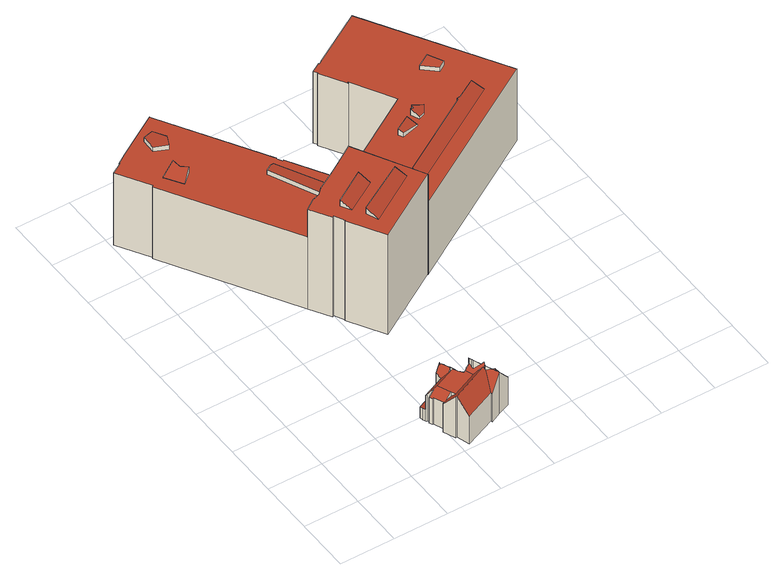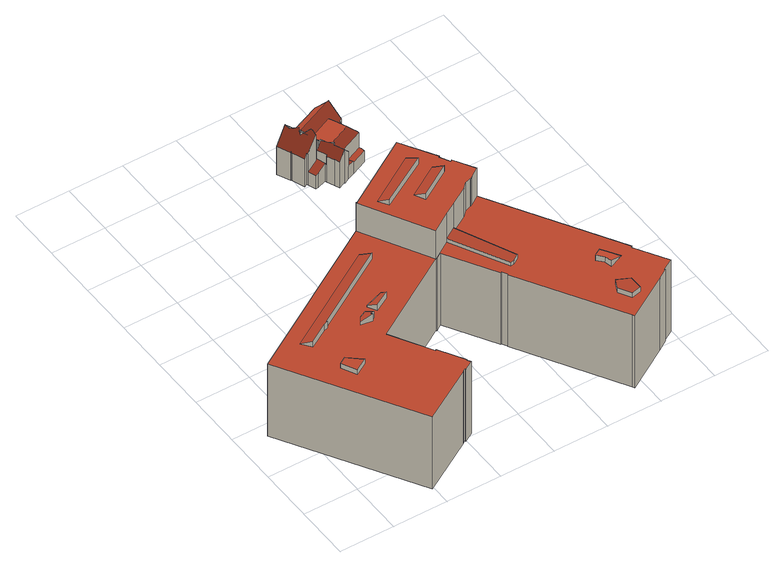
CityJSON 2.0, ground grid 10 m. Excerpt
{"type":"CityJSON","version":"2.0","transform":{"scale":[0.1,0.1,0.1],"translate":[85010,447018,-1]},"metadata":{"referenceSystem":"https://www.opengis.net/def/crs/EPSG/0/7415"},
"CityObjects":{
"building1":{"type":"Building","attributes":{"b3_bouwlagen":2,"b3_dak_type":"slanted","b3_extrusie":0,"b3_h_dak_50p":7.22,"b3_h_dak_70p":7.65,"b3_h_dak_max":8.98,"b3_h_dak_min":2.31,"b3_h_maaiveld":-0.048,"b3_is_glas_dak":false,"b3_kas_warenhuis":false,"b3_mutatie_AHN3_AHN4":false,"b3_mutatie_AHN4_AHN5":false,"b3_n_vlakken":16,"b3_opp_buitenmuur":279.83,"b3_opp_dak_plat":15.62,"b3_opp_dak_schuin":113.85,"b3_opp_grond":90.35,"b3_opp_scheidingsmuur":0,"b3_rmse_lod12":2.14,"b3_rmse_lod13":1.44,"b3_rmse_lod22":0.881,"b3_succes":true,"b3_t_run":637,"b3_val3dity_lod12":"[]","b3_val3dity_lod13":"[]","b3_val3dity_lod22":"[]","b3_volume_lod12":686.02,"b3_volume_lod13":657.84,"b3_volume_lod22":623.26,"geconstateerd":false,"oorspronkelijkbouwjaar":1912,"rf_force_lod11":false,"status":"Pand in gebruik"},"children":["building1-1"]},
"building1-1":{"type":"BuildingPart","parents":["building1"],"geometry":[{"type":"Solid","lod":"2.2","boundaries":[[[[0,1,2,3,4,5,6,7,8,9,10,11,12,13,14,15,16,17,18,19,20,21,22,23,24,25,26,27,28,29,30,31,32,33,34]],[[35,14,13,36]],[[37,1,0,38,39]],[[39,38,40,41]],[[42,10,9,43]],[[43,9,8,44]],[[45,18,17,46]],[[47,12,11,48]],[[36,13,12,47]],[[49,4,3,50]],[[51,5,4,49]],[[50,3,2,52]],[[52,2,1,37]],[[53,54,55]],[[56,57,55]],[[54,53,7,6,58]],[[59,60,61]],[[62,63,61]],[[64,63,62]],[[65,24,23,66]],[[57,56,67]],[[68,69,70,67]],[[71,32,31,72]],[[73,74,72,75]],[[44,8,7,53]],[[76,77,78,79]],[[48,11,10,42]],[[80,81,60,59]],[[82,26,25,83,84]],[[84,83,85,86]],[[87,82,86,88]],[[75,72,31,30,89]],[[90,28,27,91]],[[92,29,28,90]],[[93,94,95,96,97]],[[98,94,93]],[[88,86,85,99,100]],[[101,102,103]],[[83,25,24,65]],[[95,94,104]],[[105,15,14,35]],[[91,27,26,82,87]],[[100,99,22,21,106]],[[66,23,22,99]],[[107,108,109]],[[97,96,109]],[[110,33,32,71]],[[89,30,111]],[[111,30,29,92]],[[112,113,114]],[[113,112,69]],[[69,68,64]],[[79,78,108,107]],[[38,0,34,115]],[[115,34,33,110]],[[102,101,116]],[[41,40,117,118,119]],[[58,6,5,51]],[[120,19,18,45]],[[106,21,20,121]],[[121,20,19,120]],[[122,123,77,76]],[[118,117,124,123,122]],[[119,118,81,80]],[[125,16,15,105]],[[46,17,16,125]],[[123,124,74,73]],[[44,53,55,57,67,70,43]],[[86,82,84]],[[88,104,94,98,126,127,90,91,87]],[[66,99,85,83,65]],[[70,69,112,48,42,43]],[[116,128,79,107,109,96,129,102]],[[81,118,122,76,79,128,114,113,69,64,62,61,60]],[[106,121,129,96,95,104,88,100]],[[74,124,117,40,38,115,110,71,72]],[[119,80,59,61,63,64,68,67,56,55,54,58,51,49,50,52,37,39,41]],[[125,105,35,36,47,48,112,114,128,116,101,103]],[[46,125,103,102,129,121,120,45]],[[123,73,75,89,111,92,90,127,126,98,93,97,109,108,78,77]]]],"semantics":{"surfaces":[{"type":"GroundSurface"},{"type":"WallSurface","on_footprint_edge":true},{"type":"WallSurface","on_footprint_edge":false},{"type":"RoofSurface","b3_azimut":247.1,"b3_h_dak_50p":8.31,"b3_h_dak_70p":8.67,"b3_h_dak_max":9.28,"b3_h_dak_min":6.92,"b3_hellingshoek":53.15},{"type":"RoofSurface","b3_azimut":334.97,"b3_h_dak_50p":2.85,"b3_h_dak_70p":2.85,"b3_h_dak_max":3.04,"b3_h_dak_min":2.66,"b3_hellingshoek":42.34},{"type":"RoofSurface","b3_azimut":247.03,"b3_h_dak_50p":6.75,"b3_h_dak_70p":7.24,"b3_h_dak_max":7.58,"b3_h_dak_min":6.17,"b3_hellingshoek":51.71},{"type":"RoofSurface","b3_azimut":343.71,"b3_h_dak_50p":2.33,"b3_h_dak_70p":2.34,"b3_h_dak_max":5.25,"b3_h_dak_min":2.3,"b3_hellingshoek":3.32},{"type":"RoofSurface","b3_azimut":157.02,"b3_h_dak_50p":7.7,"b3_h_dak_70p":8.3,"b3_h_dak_max":9.23,"b3_h_dak_min":6.14,"b3_hellingshoek":49.49},{"type":"RoofSurface","b3_azimut":294.81,"b3_h_dak_50p":7.24,"b3_h_dak_70p":7.25,"b3_h_dak_max":7.53,"b3_h_dak_min":7.19,"b3_hellingshoek":0.944},{"type":"RoofSurface","b3_azimut":247.12,"b3_h_dak_50p":8.16,"b3_h_dak_70p":8.53,"b3_h_dak_max":9.37,"b3_h_dak_min":7.28,"b3_hellingshoek":52.67},{"type":"RoofSurface","b3_azimut":336.03,"b3_h_dak_50p":6.17,"b3_h_dak_70p":6.54,"b3_h_dak_max":7.4,"b3_h_dak_min":5.12,"b3_hellingshoek":50.43},{"type":"RoofSurface","b3_azimut":63.63,"b3_h_dak_50p":3.29,"b3_h_dak_70p":3.61,"b3_h_dak_max":7.14,"b3_h_dak_min":2.66,"b3_hellingshoek":25.23},{"type":"RoofSurface","b3_azimut":66.79,"b3_h_dak_50p":7.31,"b3_h_dak_70p":7.98,"b3_h_dak_max":9.37,"b3_h_dak_min":5.64,"b3_hellingshoek":51.88},{"type":"RoofSurface","b3_azimut":336.28,"b3_h_dak_50p":7.68,"b3_h_dak_70p":8.13,"b3_h_dak_max":9.23,"b3_h_dak_min":6.08,"b3_hellingshoek":49.39},{"type":"RoofSurface","b3_azimut":246.31,"b3_h_dak_50p":6.59,"b3_h_dak_70p":6.97,"b3_h_dak_max":7.53,"b3_h_dak_min":5.54,"b3_hellingshoek":50.55},{"type":"RoofSurface","b3_azimut":66.12,"b3_h_dak_50p":6.14,"b3_h_dak_70p":6.54,"b3_h_dak_max":7.58,"b3_h_dak_min":5.09,"b3_hellingshoek":52.43}],"values":[[0,1,1,2,1,1,1,1,1,1,1,1,1,2,2,1,2,2,2,1,2,2,1,2,1,2,1,2,1,2,2,1,1,1,2,2,2,2,1,2,1,1,1,1,2,2,1,1,1,2,2,2,2,1,1,2,2,1,1,1,1,2,2,2,1,1,2,3,4,5,6,7,8,9,10,11,12,13,14,15]]}}]},
"building2":{"type":"Building","attributes":{"b3_dak_type":"slanted","b3_extrusie":0,"b3_h_dak_50p":15.79,"b3_h_dak_70p":15.91,"b3_h_dak_max":23.2,"b3_h_dak_min":0.574,"b3_h_maaiveld":0.349,"b3_is_glas_dak":false,"b3_kas_warenhuis":false,"b3_mutatie_AHN3_AHN4":true,"b3_mutatie_AHN4_AHN5":false,"b3_n_vlakken":16,"b3_opp_buitenmuur":3861.91,"b3_opp_dak_plat":1479.13,"b3_opp_dak_schuin":116.19,"b3_opp_grond":1320.59,"b3_opp_scheidingsmuur":0,"b3_rmse_lod12":2.52,"b3_rmse_lod13":0.657,"b3_rmse_lod22":0.599,"b3_succes":true,"b3_t_run":2997,"b3_val3dity_lod12":"[]","b3_val3dity_lod13":"[]","b3_val3dity_lod22":"[]","b3_volume_lod12":20497.45,"b3_volume_lod13":21662.85,"b3_volume_lod22":21724.06,"geconstateerd":false,"oorspronkelijkbouwjaar":2017,"rf_force_lod11":false,"status":"Pand in gebruik"},"children":["building2-1"]},
"building2-1":{"type":"BuildingPart","parents":["building2"],"geometry":[{"type":"Solid","lod":"2.2","boundaries":[[[[130,131,132,133,134,135,136,137,138,139,140,141,142,143,144,145,146,147,148,149,150,151,152,153,154,155,156,157,158,159,160,161,162,163,164,165]],[[166,141,140,167]],[[167,140,139,168,169]],[[170,171,172]],[[173,174,171,170]],[[175,176,177,178,179]],[[180,163,162,176]],[[181,144,143,182]],[[182,143,142,183]],[[184,145,144,181]],[[185,186,187]],[[188,131,130,189]],[[190,146,145,184]],[[191,192,193]],[[179,178,194,195]],[[196,197,198]],[[176,162,161,199]],[[199,161,160,200]],[[201,148,147,202]],[[203,202,147,146,190]],[[168,139,138,204]],[[205,206,207]],[[208,209,207]],[[210,211,209,208]],[[212,152,151,213]],[[214,153,152,212]],[[169,168,176,175]],[[215,216,217,218]],[[219,220,221,222]],[[222,221,223,224]],[[224,223,225,226]],[[227,159,158,228]],[[228,158,157,229]],[[230,231,232]],[[231,230,197,196]],[[200,160,159,227]],[[233,234,235,236]],[[236,235,237,238]],[[239,240,241,242]],[[218,217,243,244]],[[245,154,153,214]],[[244,243,246,247]],[[248,155,154,245]],[[249,250,240,239]],[[250,249,251]],[[252,253,254,255]],[[242,241,174,173]],[[256,257,206,205]],[[258,156,155,248]],[[259,260,261,262]],[[226,225,220,219]],[[255,254,263,264]],[[265,266,253,252]],[[267,268,266,265]],[[269,270,271,272]],[[178,177,270,269]],[[229,157,156,258]],[[272,271,273,274]],[[238,237,275,276]],[[277,134,133,278]],[[278,133,132,279]],[[280,136,135,281]],[[204,138,137,282]],[[264,263,260,259]],[[247,246,283,284]],[[285,164,163,180]],[[286,165,164,285]],[[281,135,134,277]],[[287,288,202,203]],[[289,290,291,292]],[[293,294,290,289]],[[274,273,295,194]],[[195,194,295,294,293]],[[296,149,148,201]],[[297,298,210]],[[284,283,216,215]],[[299,300,257,256]],[[298,297,300,299]],[[292,291,301,302]],[[192,191,186,185]],[[302,301,288,287]],[[189,130,165,286]],[[279,132,131,188]],[[282,137,136,280]],[[303,150,149,296]],[[213,151,150,303]],[[262,261,268,267]],[[276,275,234,233]],[[183,142,141,166]],[[242,173,170,172,251,249,239]],[[226,219,222,224]],[[274,194,178,269,272]],[[284,215,218,244,247]],[[298,299,256,205,207,209,211,210]],[[192,185,187,193]],[[282,280,281,277,278,279,188,189,286,285,180,176,168,204],[172,171,174,241,240,250,251],[221,220,225,223],[234,275,237,235],[268,261,260,263,254,253,266]],[[213,303,296,201,202,288,301,291,290,294,295,273,271,270,177,176,199,200,227,228,229,258,248,245,214,212],[208,207,206,257,300,297,210],[216,283,246,243,217]],[[262,267,265,252,255,264,259]],[[276,233,236,238]],[[183,166,167,169,175,179,195,293,289,292,302,287,203,190,184,181,182],[193,187,186,191],[198,197,230,232]],[[198,232,231,196]]]],"semantics":{"surfaces":[{"type":"GroundSurface"},{"type":"WallSurface","on_footprint_edge":true},{"type":"WallSurface","on_footprint_edge":false},{"type":"RoofSurface","b3_azimut":148.85,"b3_h_dak_50p":16.55,"b3_h_dak_70p":16.83,"b3_h_dak_max":17.29,"b3_h_dak_min":15.84,"b3_hellingshoek":30.5},{"type":"RoofSurface","b3_azimut":149.27,"b3_h_dak_50p":16.84,"b3_h_dak_70p":17.04,"b3_h_dak_max":17.29,"b3_h_dak_min":16.28,"b3_hellingshoek":30.62},{"type":"RoofSurface","b3_azimut":57.26,"b3_h_dak_50p":16.64,"b3_h_dak_70p":16.66,"b3_h_dak_max":21.8,"b3_h_dak_min":16.58,"b3_hellingshoek":2.26},{"type":"RoofSurface","b3_azimut":256.93,"b3_h_dak_50p":16.71,"b3_h_dak_70p":16.73,"b3_h_dak_max":16.78,"b3_h_dak_min":16.65,"b3_hellingshoek":2.78},{"type":"RoofSurface","b3_azimut":238.67,"b3_h_dak_50p":16.38,"b3_h_dak_70p":16.68,"b3_h_dak_max":17.22,"b3_h_dak_min":15.78,"b3_hellingshoek":26.02},{"type":"RoofSurface","b3_azimut":148.62,"b3_h_dak_50p":22.55,"b3_h_dak_70p":22.82,"b3_h_dak_max":23.28,"b3_h_dak_min":21.87,"b3_hellingshoek":31.21},{"type":"RoofSurface","b3_azimut":18.32,"b3_h_dak_50p":15.78,"b3_h_dak_70p":15.78,"b3_h_dak_max":21.8,"b3_h_dak_min":15.77,"b3_hellingshoek":0.0198},{"type":"RoofSurface","b3_azimut":18.31,"b3_h_dak_50p":15.78,"b3_h_dak_70p":15.78,"b3_h_dak_max":21.8,"b3_h_dak_min":15.78,"b3_hellingshoek":0.0198},{"type":"RoofSurface","b3_azimut":149.27,"b3_h_dak_50p":16.75,"b3_h_dak_70p":16.9,"b3_h_dak_max":17.35,"b3_h_dak_min":16.29,"b3_hellingshoek":30.62},{"type":"RoofSurface","b3_azimut":261.05,"b3_h_dak_50p":16.71,"b3_h_dak_70p":16.72,"b3_h_dak_max":16.72,"b3_h_dak_min":16.71,"b3_hellingshoek":0.319},{"type":"RoofSurface","b3_azimut":156.86,"b3_h_dak_50p":21.8,"b3_h_dak_70p":21.8,"b3_h_dak_max":23.28,"b3_h_dak_min":21.78,"b3_hellingshoek":0.0791},{"type":"RoofSurface","b3_azimut":148.9,"b3_h_dak_50p":22.53,"b3_h_dak_70p":22.78,"b3_h_dak_max":23.24,"b3_h_dak_min":21.86,"b3_hellingshoek":30.66}],"values":[[0,1,1,2,2,2,1,1,1,1,2,1,1,2,2,2,1,1,1,1,1,2,2,2,1,1,2,2,2,2,2,1,1,2,2,1,2,2,2,2,1,2,1,2,2,2,2,2,1,2,2,2,2,2,2,2,1,2,2,1,1,1,1,2,2,1,1,1,2,2,2,2,2,1,2,2,2,2,2,2,2,1,1,1,1,1,2,2,1,3,4,5,6,7,8,9,10,11,12,13,14]]}}]}
},
"vertices":[
[286,95,10],[287,93,10],[292,96,10],[301,73,10],[301,71,10],[302,72,10],[313,48,10],[291,39,10],[272,30,10],[271,33,10],[215,9,10],[207,33,10],[205,32,10],[195,54,10],[200,56,10],[199,60,10],[201,59,10],[193,77,10],[192,77,10],[189,83,10],[198,84,10],[188,88,10],[187,90,10],[185,94,10],[184,101,10],[213,114,10],[226,119,10],[236,124,10],[236,122,10],[248,128,10],[252,119,10],[258,105,10],[259,103,10],[275,109,10],[280,109,10],[200,56,70],[195,54,70],[287,93,77],[286,95,38],[286,95,77],[267,89,48],[267,89,103],[215,9,69],[271,33,70],[272,30,70],[192,77,65],[193,77,67],[205,32,98],[207,33,98],[301,71,72],[301,73,70],[302,72,70],[292,96,70],[291,39,98],[291,39,99],[291,41,99],[289,49,97],[289,49,101],[313,48,70],[268,77,107],[268,77,90],[278,71,99],[282,69,102],[282,69,95],[281,65,99],[184,101,33],[185,94,34],[286,52,99],[279,60,103],[279,60,95],[279,60,94],[259,103,48],[258,105,48],[257,105,67],[257,105,48],[258,105,65],[262,87,88],[262,87,70],[259,86,75],[259,86,83],[267,80,107],[267,80,90],[226,119,38],[213,114,33],[213,114,37],[228,108,34],[228,108,48],[226,119,69],[228,108,65],[252,119,65],[236,122,82],[236,124,82],[248,128,65],[242,104,85],[242,104,80],[242,104,76],[245,100,82],[245,100,84],[244,105,82],[187,90,34],[187,90,65],[214,60,73],[214,60,82],[205,58,71],[240,103,76],[199,60,65],[188,88,67],[255,84,83],[255,84,81],[249,93,82],[275,109,40],[252,119,66],[277,63,99],[277,63,93],[271,69,90],[280,109,38],[218,52,82],[267,88,48],[267,88,94],[267,88,103],[189,83,65],[198,84,76],[264,87,90],[264,87,68],[264,87,49],[201,59,67],[240,113,82],[239,116,82],[264,72,83],[204,82,82],
[389,689,13],[390,690,13],[386,697,13],[403,707,13],[403,705,13],[408,708,13],[409,709,13],[505,766,13],[651,525,13],[372,356,13],[371,355,13],[370,356,13],[244,279,13],[206,342,13],[208,343,13],[198,361,13],[195,359,13],[173,396,13],[36,623,13],[38,625,13],[3,682,13],[23,694,13],[22,695,13],[40,707,13],[119,755,13],[121,751,13],[231,569,13],[231,567,13],[236,558,13],[238,559,13],[291,471,13],[303,478,13],[304,477,13],[461,573,13],[417,647,13],[416,644,13],[370,356,228],[371,355,228],[372,356,168],[372,356,228],[386,422,181],[386,422,168],[397,403,168],[530,509,181],[530,509,168],[304,477,228],[304,477,168],[269,455,168],[269,455,176],[269,455,228],[461,573,168],[208,343,228],[206,342,228],[244,279,228],[198,361,228],[219,374,241],[219,374,228],[229,356,228],[390,690,168],[389,689,168],[195,359,228],[277,410,228],[277,410,241],[287,391,228],[248,442,177],[248,442,228],[243,338,241],[243,338,228],[251,316,228],[303,478,168],[291,471,168],[36,623,168],[173,396,168],[173,396,228],[651,525,168],[68,635,171],[68,635,168],[62,632,168],[61,631,168],[61,631,167],[81,600,168],[81,600,167],[22,695,168],[23,694,168],[40,707,168],[104,678,177],[104,678,168],[112,696,168],[112,696,178],[443,522,181],[443,522,168],[416,506,168],[416,506,181],[421,498,168],[421,498,176],[452,506,168],[452,506,171],[238,559,168],[236,558,168],[231,567,168],[331,389,228],[331,389,240],[342,372,228],[549,587,177],[549,587,168],[562,595,168],[562,595,177],[548,622,168],[548,622,177],[537,513,181],[537,513,168],[529,511,168],[529,511,182],[99,718,168],[99,718,177],[119,755,168],[81,714,168],[81,714,177],[121,751,168],[571,533,180],[571,533,168],[584,516,168],[461,532,181],[461,532,168],[457,532,168],[457,532,182],[88,643,181],[88,643,168],[231,569,168],[475,521,171],[475,521,168],[483,534,168],[483,534,175],[463,517,168],[463,517,173],[462,532,181],[462,532,168],[462,537,183],[462,537,168],[216,555,176],[216,555,168],[210,554,168],[210,554,176],[199,547,168],[199,547,177],[525,608,168],[525,608,177],[403,705,168],[403,707,168],[386,697,168],[409,709,168],[408,708,168],[505,766,168],[81,688,168],[81,688,176],[417,647,168],[416,644,168],[190,408,228],[190,408,168],[206,414,228],[206,414,168],[195,410,168],[195,410,228],[215,423,228],[215,423,168],[248,442,168],[38,625,168],[101,618,168],[101,618,180],[90,629,179],[90,629,168],[193,410,168],[193,410,228],[3,682,168]
]}
